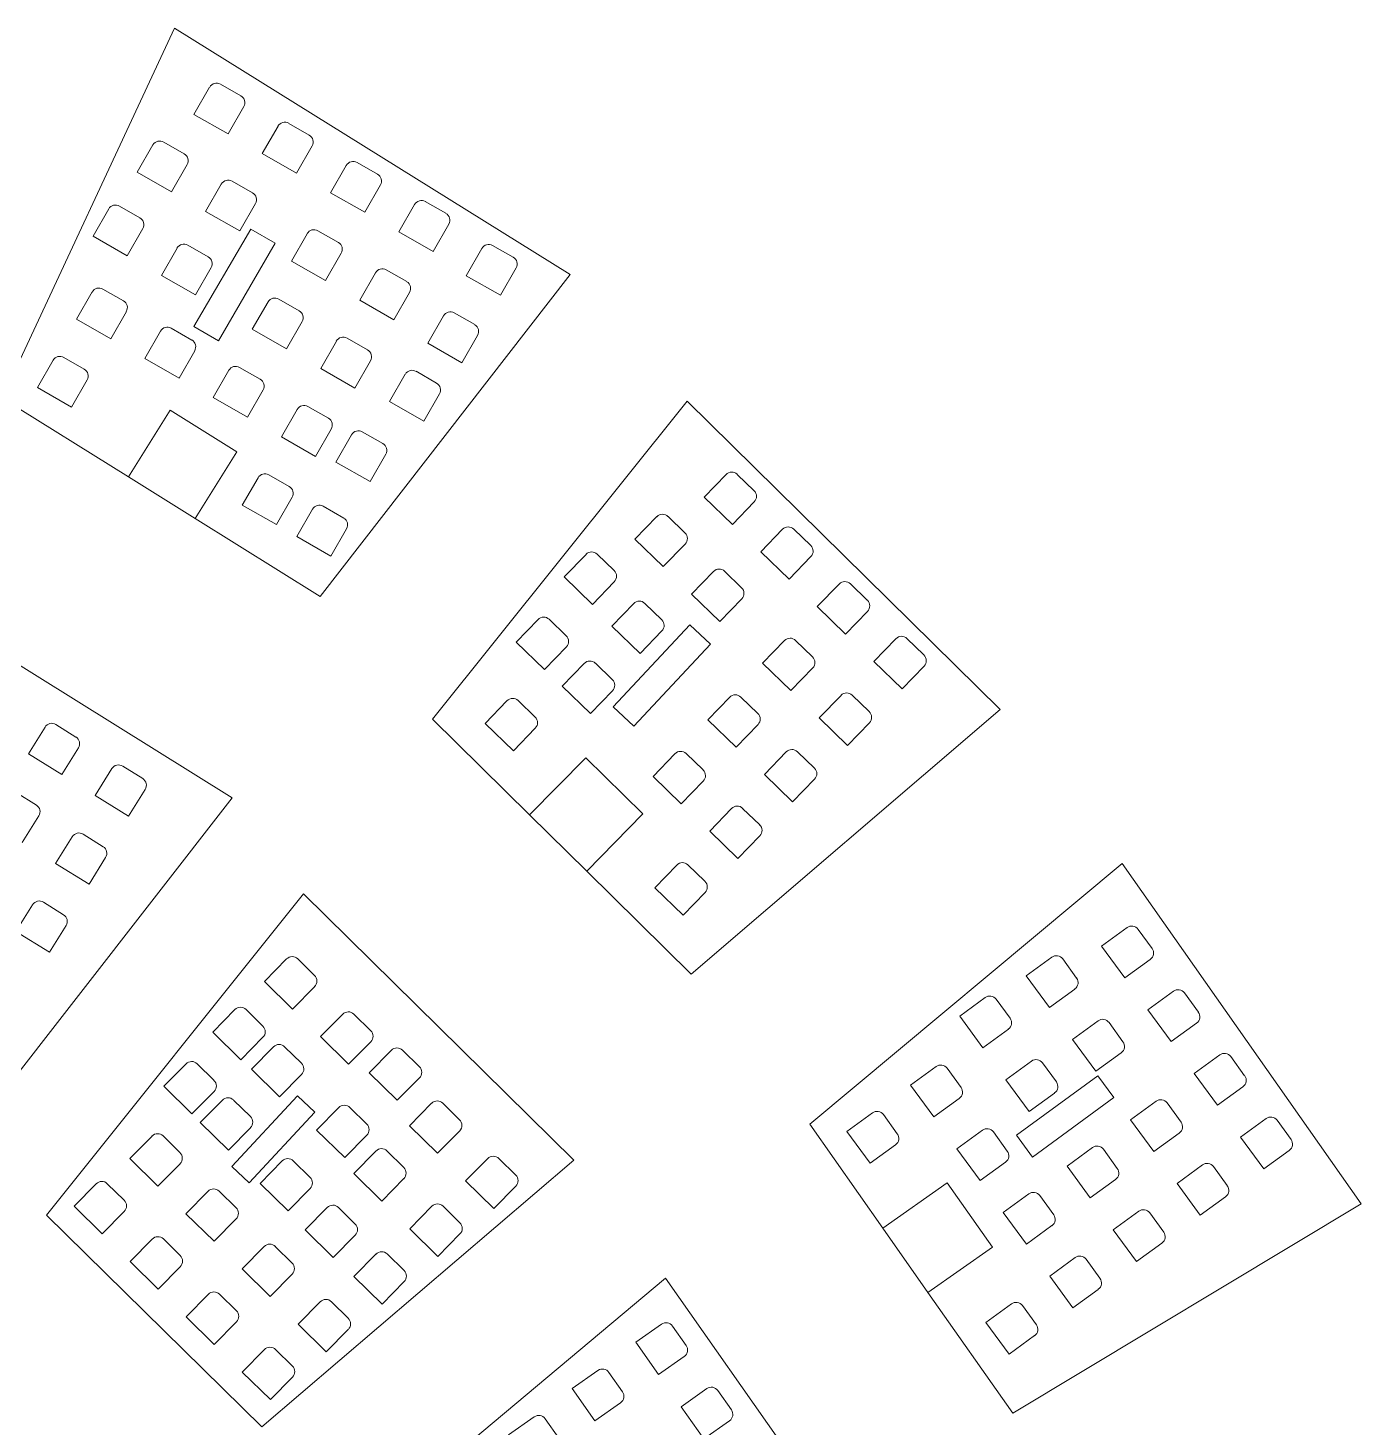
# Model space of a CAD drawing. Header units: millimetres. Extents: x -2091 to 2473, y -1360 to 1670.
# Drawn here: x 931.5 to 1100.8, y 1413.6 to 1591.5 of the extents above; entities that cross this region are included whole.
import ezdxf

# ---------------------------------------------------------------- set-up
doc = ezdxf.new("R2010")
doc.units = ezdxf.units.MM

msp = doc.modelspace()

# ---------------------------------------------------------------- linework, layer by layer
at = {"color": 7, "linetype": 'Continuous', "lineweight": 15}
for p, q in [((950.15, 1591.48), (928.27, 1544.46)), ((1000.39, 1560.16), (950.15, 1591.48)), ((954.61, 1583.98), (952.62, 1580.5)), ((958.58, 1582.85), (955.98, 1584.35)), ((956.96, 1578.02), (958.95, 1581.49)), ((952.62, 1580.5), (956.96, 1578.02)), ((967.25, 1577.88), (964.65, 1579.37)), ((963.29, 1579), (961.3, 1575.53)), ((947.41, 1576.63), (945.42, 1573.16)), ((951.38, 1575.51), (948.78, 1577)), ((965.64, 1573.05), (967.62, 1576.52)), ((949.76, 1570.67), (951.75, 1574.14)), ((961.3, 1575.53), (965.64, 1573.05)), ((971.96, 1574.03), (969.97, 1570.56)), ((975.93, 1572.91), (973.33, 1574.4)), ((945.42, 1573.16), (949.76, 1570.67)), ((956.09, 1571.65), (954.1, 1568.18)), ((960.06, 1570.53), (957.45, 1572.02)), ((969.97, 1570.56), (974.31, 1568.07)), ((974.31, 1568.07), (976.3, 1571.55)), ((945.76, 1567.38), (943.15, 1568.87)), ((958.44, 1565.7), (960.43, 1569.17)), ((980.64, 1569.06), (978.65, 1565.59)), ((984.61, 1567.94), (982, 1569.43)), ((941.79, 1568.5), (939.8, 1565.03)), ((954.1, 1568.18), (958.44, 1565.7)), ((939.8, 1565.03), (944.14, 1562.54)), ((944.14, 1562.54), (946.13, 1566.01)), ((959.84, 1565.94), (952.62, 1553.56)), ((962.93, 1564.14), (959.84, 1565.94)), ((966.99, 1565.35), (965, 1561.88)), ((970.96, 1564.23), (968.36, 1565.73)), ((978.65, 1565.59), (982.99, 1563.1)), ((982.99, 1563.1), (984.98, 1566.57)), ((950.47, 1563.53), (948.48, 1560.06)), ((954.43, 1562.41), (951.83, 1563.9)), ((955.72, 1551.76), (962.93, 1564.14)), ((989.19, 1563.49), (987.2, 1560.02)), ((993.15, 1562.37), (990.55, 1563.86)), ((965, 1561.88), (969.34, 1559.4)), ((969.34, 1559.4), (971.33, 1562.87)), ((948.48, 1560.06), (952.82, 1557.57)), ((952.82, 1557.57), (954.8, 1561.04)), ((968.65, 1519.28), (1000.39, 1560.16)), ((975.67, 1560.38), (973.68, 1556.91)), ((979.63, 1559.26), (977.03, 1560.75)), ((987.2, 1560.02), (991.54, 1557.53)), ((991.54, 1557.53), (993.52, 1561)), ((939.69, 1557.95), (937.71, 1554.48)), ((943.66, 1556.83), (941.06, 1558.32)), ((978.02, 1554.43), (980.01, 1557.9)), ((962.02, 1556.68), (960.03, 1553.21)), ((965.99, 1555.56), (963.38, 1557.05)), ((973.68, 1556.91), (978.02, 1554.43)), ((937.71, 1554.48), (942.04, 1551.99)), ((942.04, 1551.99), (944.03, 1555.46)), ((984.3, 1554.92), (982.31, 1551.45)), ((988.27, 1553.8), (985.67, 1555.29)), ((948.37, 1552.97), (946.38, 1549.5)), ((952.34, 1551.85), (949.74, 1553.34)), ((952.62, 1553.56), (955.72, 1551.76)), ((960.03, 1553.21), (964.37, 1550.72)), ((964.37, 1550.72), (966.36, 1554.19)), ((970.7, 1551.71), (968.71, 1548.24)), ((974.66, 1550.59), (972.06, 1552.08)), ((982.31, 1551.45), (986.65, 1548.96)), ((986.65, 1548.96), (988.64, 1552.43)), ((934.72, 1549.27), (932.73, 1545.8)), ((938.69, 1548.15), (936.09, 1549.64)), ((946.38, 1549.5), (950.72, 1547.02)), ((950.72, 1547.02), (952.71, 1550.49)), ((973.04, 1545.75), (975.03, 1549.22)), ((957.05, 1548), (955.06, 1544.53)), ((961.01, 1546.88), (958.41, 1548.37)), ((968.71, 1548.24), (973.04, 1545.75)), ((979.46, 1547.5), (977.47, 1544.02)), ((983.43, 1546.37), (980.83, 1547.87)), ((932.73, 1545.8), (937.07, 1543.31)), ((937.07, 1543.31), (939.06, 1546.78)), ((959.4, 1542.05), (961.39, 1545.52)), ((928.27, 1544.46), (944.3, 1534.46)), ((955.06, 1544.53), (959.4, 1542.05)), ((977.47, 1544.02), (981.81, 1541.54)), ((981.81, 1541.54), (983.8, 1545.01)), ((1015.24, 1544.09), (982.9, 1503.7)), ((1055, 1504.93), (1015.24, 1544.09)), ((949.59, 1542.95), (944.3, 1534.46)), ((958.08, 1537.66), (949.59, 1542.95)), ((965.72, 1543.03), (963.73, 1539.56)), ((969.69, 1541.91), (967.09, 1543.4)), ((968.07, 1537.07), (970.06, 1540.54)), ((976.6, 1538.7), (973.99, 1540.19)), ((963.73, 1539.56), (968.07, 1537.07)), ((972.63, 1539.82), (970.64, 1536.35)), ((952.79, 1529.17), (958.08, 1537.66)), ((974.98, 1533.87), (976.97, 1537.34)), ((964.72, 1533.23), (962.12, 1534.72)), ((970.64, 1536.35), (974.98, 1533.87)), ((1020.19, 1534.76), (1017.41, 1531.89)), ((1023.76, 1532.7), (1021.6, 1534.78)), ((944.3, 1534.46), (952.79, 1529.17)), ((960.75, 1534.35), (958.76, 1530.88)), ((963.1, 1528.4), (965.09, 1531.87)), ((1017.41, 1531.89), (1021, 1528.41)), ((1021, 1528.41), (1023.78, 1531.28)), ((958.76, 1530.88), (963.1, 1528.4)), ((967.66, 1530.36), (965.67, 1526.89)), ((971.63, 1529.23), (969.02, 1530.73)), ((1011.4, 1529.41), (1008.62, 1526.53)), ((1014.97, 1527.34), (1012.82, 1529.43)), ((952.79, 1529.17), (968.65, 1519.28)), ((970.01, 1524.4), (972, 1527.87)), ((1027.37, 1527.81), (1024.59, 1524.93)), ((1030.94, 1525.74), (1028.79, 1527.83)), ((965.67, 1526.89), (970.01, 1524.4)), ((1008.62, 1526.53), (1012.22, 1523.06)), ((1012.22, 1523.06), (1015, 1525.93)), ((1002.41, 1524.62), (999.63, 1521.75)), ((1005.98, 1522.56), (1003.82, 1524.64)), ((1024.59, 1524.93), (1028.19, 1521.46)), ((1028.19, 1521.46), (1030.97, 1524.33)), ((1018.59, 1522.45), (1015.81, 1519.58)), ((1022.16, 1520.39), (1020, 1522.48)), ((999.63, 1521.75), (1003.22, 1518.27)), ((1003.22, 1518.27), (1006, 1521.14)), ((1034.56, 1520.85), (1031.78, 1517.98)), ((1038.13, 1518.79), (1035.98, 1520.88)), ((915, 1520.16), (957.46, 1493.69)), ((1015.81, 1519.58), (1019.4, 1516.1)), ((1019.4, 1516.1), (1022.18, 1518.98)), ((1008.46, 1518.37), (1005.68, 1515.5)), ((1012.03, 1516.31), (1009.87, 1518.4)), ((1031.78, 1517.98), (1035.37, 1514.5)), ((1035.37, 1514.5), (1038.15, 1517.38)), ((996.31, 1516.35), (993.53, 1513.47)), ((999.88, 1514.29), (997.73, 1516.37)), ((1005.68, 1515.5), (1009.27, 1512.02)), ((1015.6, 1515.66), (1005.85, 1505.24)), ((1018.21, 1513.22), (1015.6, 1515.66)), ((993.53, 1513.47), (997.13, 1510)), ((1009.27, 1512.02), (1012.05, 1514.9)), ((1027.61, 1513.67), (1024.83, 1510.79)), ((1031.18, 1511.6), (1029.02, 1513.69)), ((1041.75, 1513.9), (1038.97, 1511.03)), ((1045.32, 1511.84), (1043.16, 1513.92)), ((997.13, 1510), (999.91, 1512.87)), ((1008.46, 1502.8), (1018.21, 1513.22)), ((1002.17, 1510.77), (999.39, 1507.89)), ((1005.74, 1508.71), (1003.59, 1510.79)), ((1024.83, 1510.79), (1028.42, 1507.32)), ((1028.42, 1507.32), (1031.2, 1510.19)), ((1038.97, 1511.03), (1042.56, 1507.55)), ((1042.56, 1507.55), (1045.34, 1510.42)), ((999.39, 1507.89), (1002.99, 1504.42)), ((1002.99, 1504.42), (1005.77, 1507.29)), ((1020.66, 1506.48), (1017.87, 1503.61)), ((1024.23, 1504.42), (1022.07, 1506.5)), ((1034.8, 1506.71), (1032.01, 1503.84)), ((1038.37, 1504.65), (1036.21, 1506.74)), ((992.37, 1506.01), (989.59, 1503.14)), ((995.94, 1503.95), (993.79, 1506.04)), ((1005.85, 1505.24), (1008.46, 1502.8)), ((1015.77, 1471.31), (1055, 1504.93)), ((937.63, 1501.42), (935.08, 1503.01)), ((982.9, 1503.7), (995.24, 1491.54)), ((989.59, 1503.14), (993.19, 1499.66)), ((1017.87, 1503.61), (1021.47, 1500.13)), ((1021.47, 1500.13), (1024.25, 1503)), ((1032.01, 1503.84), (1035.61, 1500.36)), ((1035.61, 1500.36), (1038.39, 1503.24)), ((933.7, 1502.69), (931.59, 1499.3)), ((993.19, 1499.66), (995.97, 1502.54)), ((931.59, 1499.3), (935.83, 1496.65)), ((935.83, 1496.65), (937.95, 1500.05)), ((1013.7, 1499.29), (1010.92, 1496.42)), ((1017.27, 1497.23), (1015.12, 1499.32)), ((1027.84, 1499.53), (1025.06, 1496.65)), ((1031.41, 1497.46), (1029.26, 1499.55)), ((942.19, 1497.4), (940.07, 1494.01)), ((946.11, 1496.13), (943.57, 1497.72)), ((1002.39, 1498.79), (995.24, 1491.54)), ((1009.64, 1491.65), (1002.39, 1498.79)), ((1010.92, 1496.42), (1014.51, 1492.94)), ((1014.51, 1492.94), (1017.3, 1495.82)), ((1025.06, 1496.65), (1028.65, 1493.18)), ((1028.65, 1493.18), (1031.44, 1496.05)), ((932.6, 1492.78), (930.05, 1494.37)), ((940.07, 1494.01), (944.32, 1491.36)), ((944.32, 1491.36), (946.43, 1494.76)), ((925.39, 1452.46), (957.46, 1493.69)), ((1020.89, 1492.34), (1018.11, 1489.47)), ((1024.46, 1490.28), (1022.3, 1492.36)), ((930.8, 1488.01), (932.92, 1491.4)), ((995.24, 1491.54), (1002.5, 1484.39)), ((1002.5, 1484.39), (1009.64, 1491.65)), ((937.16, 1488.76), (935.04, 1485.36)), ((941.08, 1487.49), (938.54, 1489.08)), ((1018.11, 1489.47), (1021.7, 1485.99)), ((1021.7, 1485.99), (1024.48, 1488.86)), ((935.04, 1485.36), (939.29, 1482.72)), ((939.29, 1482.72), (941.4, 1486.11)), ((1013.94, 1485.15), (1011.15, 1482.28)), ((1017.51, 1483.09), (1015.35, 1485.18)), ((1070.48, 1485.37), (1030.84, 1452.24)), ((1100.83, 1442.11), (1070.48, 1485.37)), ((1002.5, 1484.39), (1015.77, 1471.31)), ((966.52, 1481.49), (933.91, 1440.69)), ((966.52, 1481.49), (1000.85, 1447.68)), ((1011.15, 1482.28), (1014.75, 1478.8)), ((1014.75, 1478.8), (1017.53, 1481.68)), ((932.13, 1480.11), (930.01, 1476.72)), ((936.05, 1478.85), (933.51, 1480.43)), ((930.01, 1476.72), (934.26, 1474.07)), ((934.26, 1474.07), (936.37, 1477.47)), ((1071.12, 1477.21), (1067.89, 1474.86)), ((1074.29, 1474.57), (1072.52, 1476.99)), ((1067.89, 1474.86), (1070.83, 1470.82)), ((964.38, 1473.23), (961.58, 1470.38)), ((967.94, 1471.13), (965.8, 1473.24)), ((1061.55, 1473.45), (1058.32, 1471.1)), ((1064.71, 1470.8), (1062.95, 1473.23)), ((1070.83, 1470.82), (1074.07, 1473.17)), ((1058.32, 1471.1), (1061.26, 1467.05)), ((961.58, 1470.38), (965.14, 1466.87)), ((965.14, 1466.87), (967.95, 1469.72)), ((1061.26, 1467.05), (1064.49, 1469.41)), ((1077.01, 1469.13), (1073.77, 1466.77)), ((1053.09, 1468.33), (1049.86, 1465.98)), ((1056.26, 1465.69), (1054.49, 1468.11)), ((1080.17, 1466.48), (1078.4, 1468.91)), ((957.82, 1466.79), (955.01, 1463.94)), ((961.37, 1464.69), (959.23, 1466.8)), ((971.51, 1466.21), (968.7, 1463.36)), ((975.06, 1464.11), (972.92, 1466.22)), ((1049.86, 1465.98), (1052.8, 1461.94)), ((1067.43, 1465.36), (1064.2, 1463.01)), ((1073.77, 1466.77), (1076.72, 1462.73)), ((955.01, 1463.94), (958.57, 1460.43)), ((1052.8, 1461.94), (1056.04, 1464.29)), ((1070.6, 1462.72), (1068.83, 1465.14)), ((1076.72, 1462.73), (1079.95, 1465.08)), ((958.57, 1460.43), (961.38, 1463.28)), ((962.72, 1462.07), (959.91, 1459.22)), ((966.27, 1459.97), (964.13, 1462.08)), ((968.7, 1463.36), (972.26, 1459.85)), ((972.26, 1459.85), (975.07, 1462.7)), ((1064.2, 1463.01), (1067.14, 1458.97)), ((977.69, 1461.63), (974.88, 1458.78)), ((981.24, 1459.54), (979.1, 1461.64)), ((1058.98, 1460.25), (1055.74, 1457.89)), ((1062.14, 1457.6), (1060.38, 1460.03)), ((1067.14, 1458.97), (1070.38, 1461.32)), ((1082.89, 1461.04), (1079.66, 1458.69)), ((1086.05, 1458.4), (1084.29, 1460.82)), ((951.61, 1459.9), (948.8, 1457.05)), ((955.16, 1457.81), (953.02, 1459.91)), ((959.91, 1459.22), (963.47, 1455.71)), ((963.47, 1455.71), (966.28, 1458.56)), ((974.88, 1458.78), (978.44, 1455.27)), ((1046.87, 1459.56), (1043.63, 1457.21)), ((1050.03, 1456.91), (1048.26, 1459.34)), ((1067.41, 1458.4), (1057.08, 1450.84)), ((1069.45, 1455.61), (1067.41, 1458.4)), ((1079.66, 1458.69), (1082.6, 1454.64)), ((948.8, 1457.05), (952.36, 1453.54)), ((978.44, 1455.27), (981.25, 1458.12)), ((1043.63, 1457.21), (1046.57, 1453.16)), ((1055.74, 1457.89), (1058.69, 1453.85)), ((1082.6, 1454.64), (1085.83, 1457)), ((952.36, 1453.54), (955.17, 1456.39)), ((956.23, 1455.3), (953.42, 1452.45)), ((965.76, 1455.82), (957.42, 1446.85)), ((959.78, 1453.21), (957.65, 1455.31)), ((967.95, 1453.78), (965.76, 1455.82)), ((982.8, 1454.89), (980, 1452.04)), ((986.36, 1452.8), (984.22, 1454.9)), ((1046.57, 1453.16), (1049.81, 1455.52)), ((1058.69, 1453.85), (1061.92, 1456.2)), ((1059.11, 1448.05), (1069.45, 1455.61)), ((1074.81, 1455.16), (1071.57, 1452.8)), ((1077.97, 1452.51), (1076.2, 1454.94)), ((959.62, 1444.81), (967.95, 1453.78)), ((971.01, 1454.35), (968.2, 1451.5)), ((974.56, 1452.25), (972.42, 1454.36)), ((1038.78, 1453.68), (1035.55, 1451.32)), ((1041.94, 1451.03), (1040.18, 1453.45)), ((1088.78, 1452.96), (1085.54, 1450.6)), ((953.42, 1452.45), (956.99, 1448.94)), ((956.99, 1448.94), (959.79, 1451.79)), ((968.2, 1451.5), (971.76, 1447.99)), ((980, 1452.04), (983.56, 1448.54)), ((983.56, 1448.54), (986.37, 1451.39)), ((1030.84, 1452.24), (1040.09, 1439.05)), ((1035.55, 1451.32), (1038.49, 1447.28)), ((1052.75, 1451.47), (1049.52, 1449.12)), ((1055.91, 1448.83), (1054.15, 1451.25)), ((1071.57, 1452.8), (1074.51, 1448.76)), ((1091.94, 1450.31), (1090.17, 1452.74)), ((947.29, 1450.73), (944.48, 1447.88)), ((950.84, 1448.64), (948.7, 1450.74)), ((971.76, 1447.99), (974.57, 1450.84)), ((1038.49, 1447.28), (1041.72, 1449.63)), ((1057.08, 1450.84), (1059.11, 1448.05)), ((1074.51, 1448.76), (1077.75, 1451.11)), ((1085.54, 1450.6), (1088.48, 1446.56)), ((944.48, 1447.88), (948.04, 1444.37)), ((961.23, 1413.78), (1000.85, 1447.68)), ((967.36, 1445.48), (965.23, 1447.58)), ((975.71, 1448.83), (972.91, 1445.98)), ((979.27, 1446.73), (977.13, 1448.84)), ((989.93, 1447.88), (987.12, 1445.03)), ((993.48, 1445.78), (991.34, 1447.89)), ((1049.52, 1449.12), (1052.46, 1445.08)), ((1066.72, 1449.27), (1063.49, 1446.92)), ((1069.88, 1446.63), (1068.12, 1449.05)), ((1088.48, 1446.56), (1091.72, 1448.91)), ((948.04, 1444.37), (950.85, 1447.22)), ((957.42, 1446.85), (959.62, 1444.81)), ((963.81, 1447.57), (961.01, 1444.72)), ((972.91, 1445.98), (976.47, 1442.47)), ((1052.46, 1445.08), (1055.69, 1447.43)), ((1063.49, 1446.92), (1066.43, 1442.88)), ((1080.69, 1447.07), (1077.46, 1444.72)), ((1083.85, 1444.43), (1082.09, 1446.85)), ((940.2, 1444.67), (937.39, 1441.82)), ((943.75, 1442.57), (941.61, 1444.68)), ((961.01, 1444.72), (964.57, 1441.22)), ((964.57, 1441.22), (967.38, 1444.07)), ((976.47, 1442.47), (979.28, 1445.32)), ((987.12, 1445.03), (990.68, 1441.52)), ((990.68, 1441.52), (993.49, 1444.37)), ((1048.27, 1444.79), (1040.09, 1439.05)), ((1054.02, 1436.61), (1048.27, 1444.79)), ((1066.43, 1442.88), (1069.66, 1445.23)), ((1077.46, 1444.72), (1080.4, 1440.67)), ((954.41, 1443.71), (951.6, 1440.87)), ((957.96, 1441.62), (955.83, 1443.73)), ((1058.64, 1443.39), (1055.4, 1441.03)), ((1061.8, 1440.74), (1060.03, 1443.17)), ((1080.4, 1440.67), (1083.63, 1443.03)), ((961.23, 1413.78), (933.91, 1440.69)), ((937.39, 1441.82), (940.95, 1438.31)), ((940.95, 1438.31), (943.76, 1441.16)), ((951.6, 1440.87), (955.17, 1437.36)), ((969.54, 1441.65), (966.74, 1438.8)), ((973.1, 1439.56), (970.96, 1441.66)), ((982.84, 1441.81), (980.03, 1438.96)), ((986.39, 1439.72), (984.25, 1441.82)), ((1055.4, 1441.03), (1058.34, 1436.99)), ((1056.59, 1415.53), (1100.83, 1442.11)), ((1072.6, 1441.19), (1069.37, 1438.83)), ((1075.77, 1438.54), (1074, 1440.97)), ((955.17, 1437.36), (957.97, 1440.21)), ((966.74, 1438.8), (970.3, 1435.29)), ((980.03, 1438.96), (983.59, 1435.45)), ((1040.09, 1439.05), (1045.83, 1430.86)), ((1058.34, 1436.99), (1061.58, 1439.35)), ((1069.37, 1438.83), (1072.31, 1434.79)), ((947.32, 1437.65), (944.51, 1434.8)), ((950.87, 1435.55), (948.74, 1437.66)), ((970.3, 1435.29), (973.11, 1438.14)), ((983.59, 1435.45), (986.4, 1438.3)), ((1072.31, 1434.79), (1075.55, 1437.14)), ((961.54, 1436.7), (958.73, 1433.85)), ((965.09, 1434.6), (962.95, 1436.71)), ((975.75, 1435.75), (972.94, 1432.9)), ((979.3, 1433.65), (977.16, 1435.76)), ((1045.83, 1430.86), (1054.02, 1436.61)), ((1064.52, 1435.3), (1061.29, 1432.95)), ((944.51, 1434.8), (948.08, 1431.29)), ((948.08, 1431.29), (950.88, 1434.14)), ((958.73, 1433.85), (962.29, 1430.34)), ((1067.68, 1432.66), (1065.92, 1435.08)), ((962.29, 1430.34), (965.1, 1433.19)), ((1012.52, 1432.67), (972.54, 1399.19)), ((972.94, 1432.9), (976.5, 1429.39)), ((976.5, 1429.39), (979.31, 1432.24)), ((1012.52, 1432.67), (1039.24, 1394.58)), ((1061.29, 1432.95), (1064.23, 1428.91)), ((954.45, 1430.63), (951.64, 1427.78)), ((958, 1428.54), (955.86, 1430.64)), ((1045.83, 1430.86), (1056.59, 1415.53)), ((1064.23, 1428.91), (1067.46, 1431.26)), ((968.66, 1429.68), (965.85, 1426.83)), ((972.21, 1427.59), (970.07, 1429.69)), ((1056.43, 1429.42), (1053.2, 1427.06)), ((1059.6, 1426.77), (1057.83, 1429.2)), ((951.64, 1427.78), (955.2, 1424.27)), ((955.2, 1424.27), (958.01, 1427.12)), ((965.85, 1426.83), (969.41, 1423.32)), ((1012.01, 1426.84), (1008.73, 1424.54)), ((1015.12, 1424.14), (1013.4, 1426.59)), ((1053.2, 1427.06), (1056.14, 1423.02)), ((969.41, 1423.32), (972.22, 1426.17)), ((1008.73, 1424.54), (1011.6, 1420.45)), ((1056.14, 1423.02), (1059.38, 1425.38)), ((961.57, 1423.61), (958.76, 1420.76)), ((965.12, 1421.52), (962.98, 1423.63)), ((1011.6, 1420.45), (1014.88, 1422.74)), ((1003.92, 1420.95), (1000.65, 1418.66)), ((958.76, 1420.76), (962.33, 1417.26)), ((962.33, 1417.26), (965.13, 1420.11)), ((1007.04, 1418.25), (1005.31, 1420.71)), ((1000.65, 1418.66), (1003.52, 1414.56)), ((1017.75, 1418.65), (1014.48, 1416.35)), ((1020.87, 1415.95), (1019.14, 1418.41)), ((1003.52, 1414.56), (1006.79, 1416.86)), ((1014.48, 1416.35), (1017.35, 1412.26)), ((995.84, 1415.07), (992.56, 1412.77)), ((998.95, 1412.37), (997.23, 1414.83)), ((1017.35, 1412.26), (1020.62, 1414.56))]:
    msp.add_line(p, q, dxfattribs=at)
for centre, start, end in [((955.48, 1583.48), 60.185, 150.185), ((958.08, 1581.99), 330.185, 60.185), ((964.15, 1578.51), 60.185, 150.185), ((966.76, 1577.01), 330.185, 60.185), ((948.28, 1576.13), 60.185, 150.185), ((950.88, 1574.64), 330.185, 60.185), ((972.83, 1573.53), 60.185, 150.185), ((956.96, 1571.16), 60.185, 150.185), ((975.43, 1572.04), 330.185, 60.185), ((959.56, 1569.67), 330.185, 60.185), ((942.66, 1568), 60.185, 150.185), ((981.51, 1568.56), 60.185, 150.185), ((945.26, 1566.51), 330.185, 60.185), ((984.11, 1567.07), 330.185, 60.185), ((967.86, 1564.86), 60.185, 150.185), ((951.33, 1563.03), 60.185, 150.185), ((970.46, 1563.37), 330.185, 60.185), ((990.05, 1562.99), 60.185, 150.185), ((953.94, 1561.54), 330.185, 60.185), ((992.66, 1561.5), 330.185, 60.185), ((976.53, 1559.89), 60.185, 150.185), ((940.56, 1557.45), 60.185, 150.185), ((979.14, 1558.39), 330.185, 60.185), ((943.16, 1555.96), 330.185, 60.185), ((962.89, 1556.18), 60.185, 150.185), ((965.49, 1554.69), 330.185, 60.185), ((985.17, 1554.42), 60.185, 150.185), ((949.24, 1552.48), 60.185, 150.185), ((987.77, 1552.93), 330.185, 60.185), ((951.84, 1550.99), 330.185, 60.185), ((971.56, 1551.21), 60.185, 150.185), ((935.59, 1548.77), 60.185, 150.185), ((974.17, 1549.72), 330.185, 60.185), ((938.19, 1547.28), 330.185, 60.185), ((957.91, 1547.5), 60.185, 150.185), ((980.33, 1547), 60.185, 150.185), ((960.52, 1546.01), 330.185, 60.185), ((982.93, 1545.51), 330.185, 60.185), ((966.59, 1542.53), 60.185, 150.185), ((969.19, 1541.04), 330.185, 60.185), ((973.5, 1539.32), 60.185, 150.185), ((976.1, 1537.83), 330.185, 60.185), ((961.62, 1533.86), 60.185, 150.185), ((1020.91, 1534.07), 45.9483, 135.9483), ((964.22, 1532.37), 330.185, 60.185), ((1023.06, 1531.98), 315.9483, 45.9483), ((968.53, 1529.86), 60.185, 150.185), ((1012.12, 1528.71), 45.9483, 135.9483), ((971.13, 1528.37), 330.185, 60.185), ((1028.09, 1527.11), 45.9483, 135.9483), ((1014.28, 1526.63), 315.9483, 45.9483), ((1003.13, 1523.93), 45.9483, 135.9483), ((1030.25, 1525.03), 315.9483, 45.9483), ((1005.28, 1521.84), 315.9483, 45.9483), ((1019.31, 1521.76), 45.9483, 135.9483), ((1035.28, 1520.16), 45.9483, 135.9483), ((1021.47, 1519.67), 315.9483, 45.9483), ((1037.44, 1518.07), 315.9483, 45.9483), ((1009.18, 1517.68), 45.9483, 135.9483), ((997.03, 1515.65), 45.9483, 135.9483), ((1011.33, 1515.59), 315.9483, 45.9483), ((999.19, 1513.57), 315.9483, 45.9483), ((1028.33, 1512.97), 45.9483, 135.9483), ((1042.47, 1513.21), 45.9483, 135.9483), ((1030.48, 1510.89), 315.9483, 45.9483), ((1044.62, 1511.12), 315.9483, 45.9483), ((1002.89, 1510.07), 45.9483, 135.9483), ((1005.05, 1507.99), 315.9483, 45.9483), ((993.09, 1505.32), 45.9483, 135.9483), ((1021.37, 1505.78), 45.9483, 135.9483), ((1035.51, 1506.02), 45.9483, 135.9483), ((1037.67, 1503.93), 315.9483, 45.9483), ((934.55, 1502.16), 58.0592, 148.0592), ((995.25, 1503.23), 315.9483, 45.9483), ((1023.53, 1503.7), 315.9483, 45.9483), ((937.1, 1500.58), 328.0592, 58.0592), ((1014.42, 1498.6), 45.9483, 135.9483), ((1028.56, 1498.83), 45.9483, 135.9483), ((943.04, 1496.87), 58.0592, 148.0592), ((1030.72, 1496.75), 315.9483, 45.9483), ((945.58, 1495.29), 328.0592, 58.0592), ((1016.58, 1496.51), 315.9483, 45.9483), ((932.07, 1491.93), 328.0592, 58.0592), ((1021.61, 1491.64), 45.9483, 135.9483), ((1023.76, 1489.56), 315.9483, 45.9483), ((938.01, 1488.23), 58.0592, 148.0592), ((940.55, 1486.64), 328.0592, 58.0592), ((1014.65, 1484.46), 45.9483, 135.9483), ((1016.81, 1482.37), 315.9483, 45.9483), ((932.98, 1479.59), 58.0592, 148.0592), ((935.53, 1478), 328.0592, 58.0592), ((1071.71, 1476.4), 36.0456, 126.0456), ((1073.48, 1473.98), 306.0456, 36.0456), ((965.1, 1472.52), 45.4335, 135.4335), ((1062.14, 1472.64), 36.0456, 126.0456), ((967.23, 1470.42), 315.4335, 45.4335), ((1063.9, 1470.22), 306.0456, 36.0456), ((1077.6, 1468.32), 36.0456, 126.0456), ((1053.68, 1467.52), 36.0456, 126.0456), ((958.53, 1466.09), 45.4335, 135.4335), ((972.22, 1465.51), 45.4335, 135.4335), ((1055.45, 1465.1), 306.0456, 36.0456), ((1068.02, 1464.56), 36.0456, 126.0456), ((1079.36, 1465.89), 306.0456, 36.0456), ((960.67, 1463.98), 315.4335, 45.4335), ((974.36, 1463.4), 315.4335, 45.4335), ((963.43, 1461.37), 45.4335, 135.4335), ((978.4, 1460.93), 45.4335, 135.4335), ((1069.79, 1462.13), 306.0456, 36.0456), ((952.32, 1459.2), 45.4335, 135.4335), ((1059.57, 1459.44), 36.0456, 126.0456), ((1083.48, 1460.23), 36.0456, 126.0456), ((965.57, 1459.26), 315.4335, 45.4335), ((980.54, 1458.82), 315.4335, 45.4335), ((1047.45, 1458.75), 36.0456, 126.0456), ((1085.25, 1457.81), 306.0456, 36.0456), ((954.46, 1457.09), 315.4335, 45.4335), ((1049.22, 1456.33), 306.0456, 36.0456), ((1061.33, 1457.01), 306.0456, 36.0456), ((956.94, 1454.6), 45.4335, 135.4335), ((983.52, 1454.19), 45.4335, 135.4335), ((1075.39, 1454.35), 36.0456, 126.0456), ((959.08, 1452.5), 315.4335, 45.4335), ((971.72, 1453.64), 45.4335, 135.4335), ((1039.37, 1452.87), 36.0456, 126.0456), ((1089.36, 1452.15), 36.0456, 126.0456), ((973.86, 1451.54), 315.4335, 45.4335), ((985.65, 1452.09), 315.4335, 45.4335), ((1053.34, 1450.67), 36.0456, 126.0456), ((1077.16, 1451.92), 306.0456, 36.0456), ((948, 1450.03), 45.4335, 135.4335), ((1041.13, 1450.44), 306.0456, 36.0456), ((1067.31, 1448.46), 36.0456, 126.0456), ((1091.13, 1449.72), 306.0456, 36.0456), ((950.14, 1447.93), 315.4335, 45.4335), ((964.53, 1446.87), 45.4335, 135.4335), ((976.43, 1448.13), 45.4335, 135.4335), ((990.64, 1447.17), 45.4335, 135.4335), ((1055.1, 1448.24), 306.0456, 36.0456), ((978.56, 1446.02), 315.4335, 45.4335), ((1069.07, 1446.04), 306.0456, 36.0456), ((1081.28, 1446.26), 36.0456, 126.0456), ((940.91, 1443.97), 45.4335, 135.4335), ((966.66, 1444.77), 315.4335, 45.4335), ((992.78, 1445.07), 315.4335, 45.4335), ((1083.04, 1443.84), 306.0456, 36.0456), ((943.05, 1441.86), 315.4335, 45.4335), ((955.12, 1443.01), 45.4335, 135.4335), ((1059.22, 1442.58), 36.0456, 126.0456), ((957.26, 1440.91), 315.4335, 45.4335), ((970.26, 1440.95), 45.4335, 135.4335), ((983.55, 1441.11), 45.4335, 135.4335), ((1060.99, 1440.15), 306.0456, 36.0456), ((1073.19, 1440.38), 36.0456, 126.0456), ((972.39, 1438.84), 315.4335, 45.4335), ((985.69, 1439), 315.4335, 45.4335), ((948.03, 1436.95), 45.4335, 135.4335), ((962.25, 1436), 45.4335, 135.4335), ((1074.96, 1437.95), 306.0456, 36.0456), ((950.17, 1434.84), 315.4335, 45.4335), ((976.46, 1435.04), 45.4335, 135.4335), ((1065.11, 1434.49), 36.0456, 126.0456), ((964.38, 1433.89), 315.4335, 45.4335), ((978.6, 1432.94), 315.4335, 45.4335), ((1066.87, 1432.07), 306.0456, 36.0456), ((955.16, 1429.93), 45.4335, 135.4335), ((969.37, 1428.98), 45.4335, 135.4335), ((957.3, 1427.83), 315.4335, 45.4335), ((1057.02, 1428.61), 36.0456, 126.0456), ((971.51, 1426.87), 315.4335, 45.4335), ((1012.58, 1426.02), 35.0509, 125.0509), ((1058.79, 1426.18), 306.0456, 36.0456), ((962.28, 1422.91), 45.4335, 135.4335), ((1014.3, 1423.56), 305.0509, 35.0509), ((964.42, 1420.81), 315.4335, 45.4335), ((1004.5, 1420.14), 35.0509, 125.0509), ((1006.22, 1417.68), 305.0509, 35.0509), ((1018.32, 1417.83), 35.0509, 125.0509), ((1020.05, 1415.38), 305.0509, 35.0509), ((996.41, 1414.25), 35.0509, 125.0509)]:
    msp.add_arc(centre, 1, start, end, dxfattribs=at)

doc.saveas('drawing.dxf')
